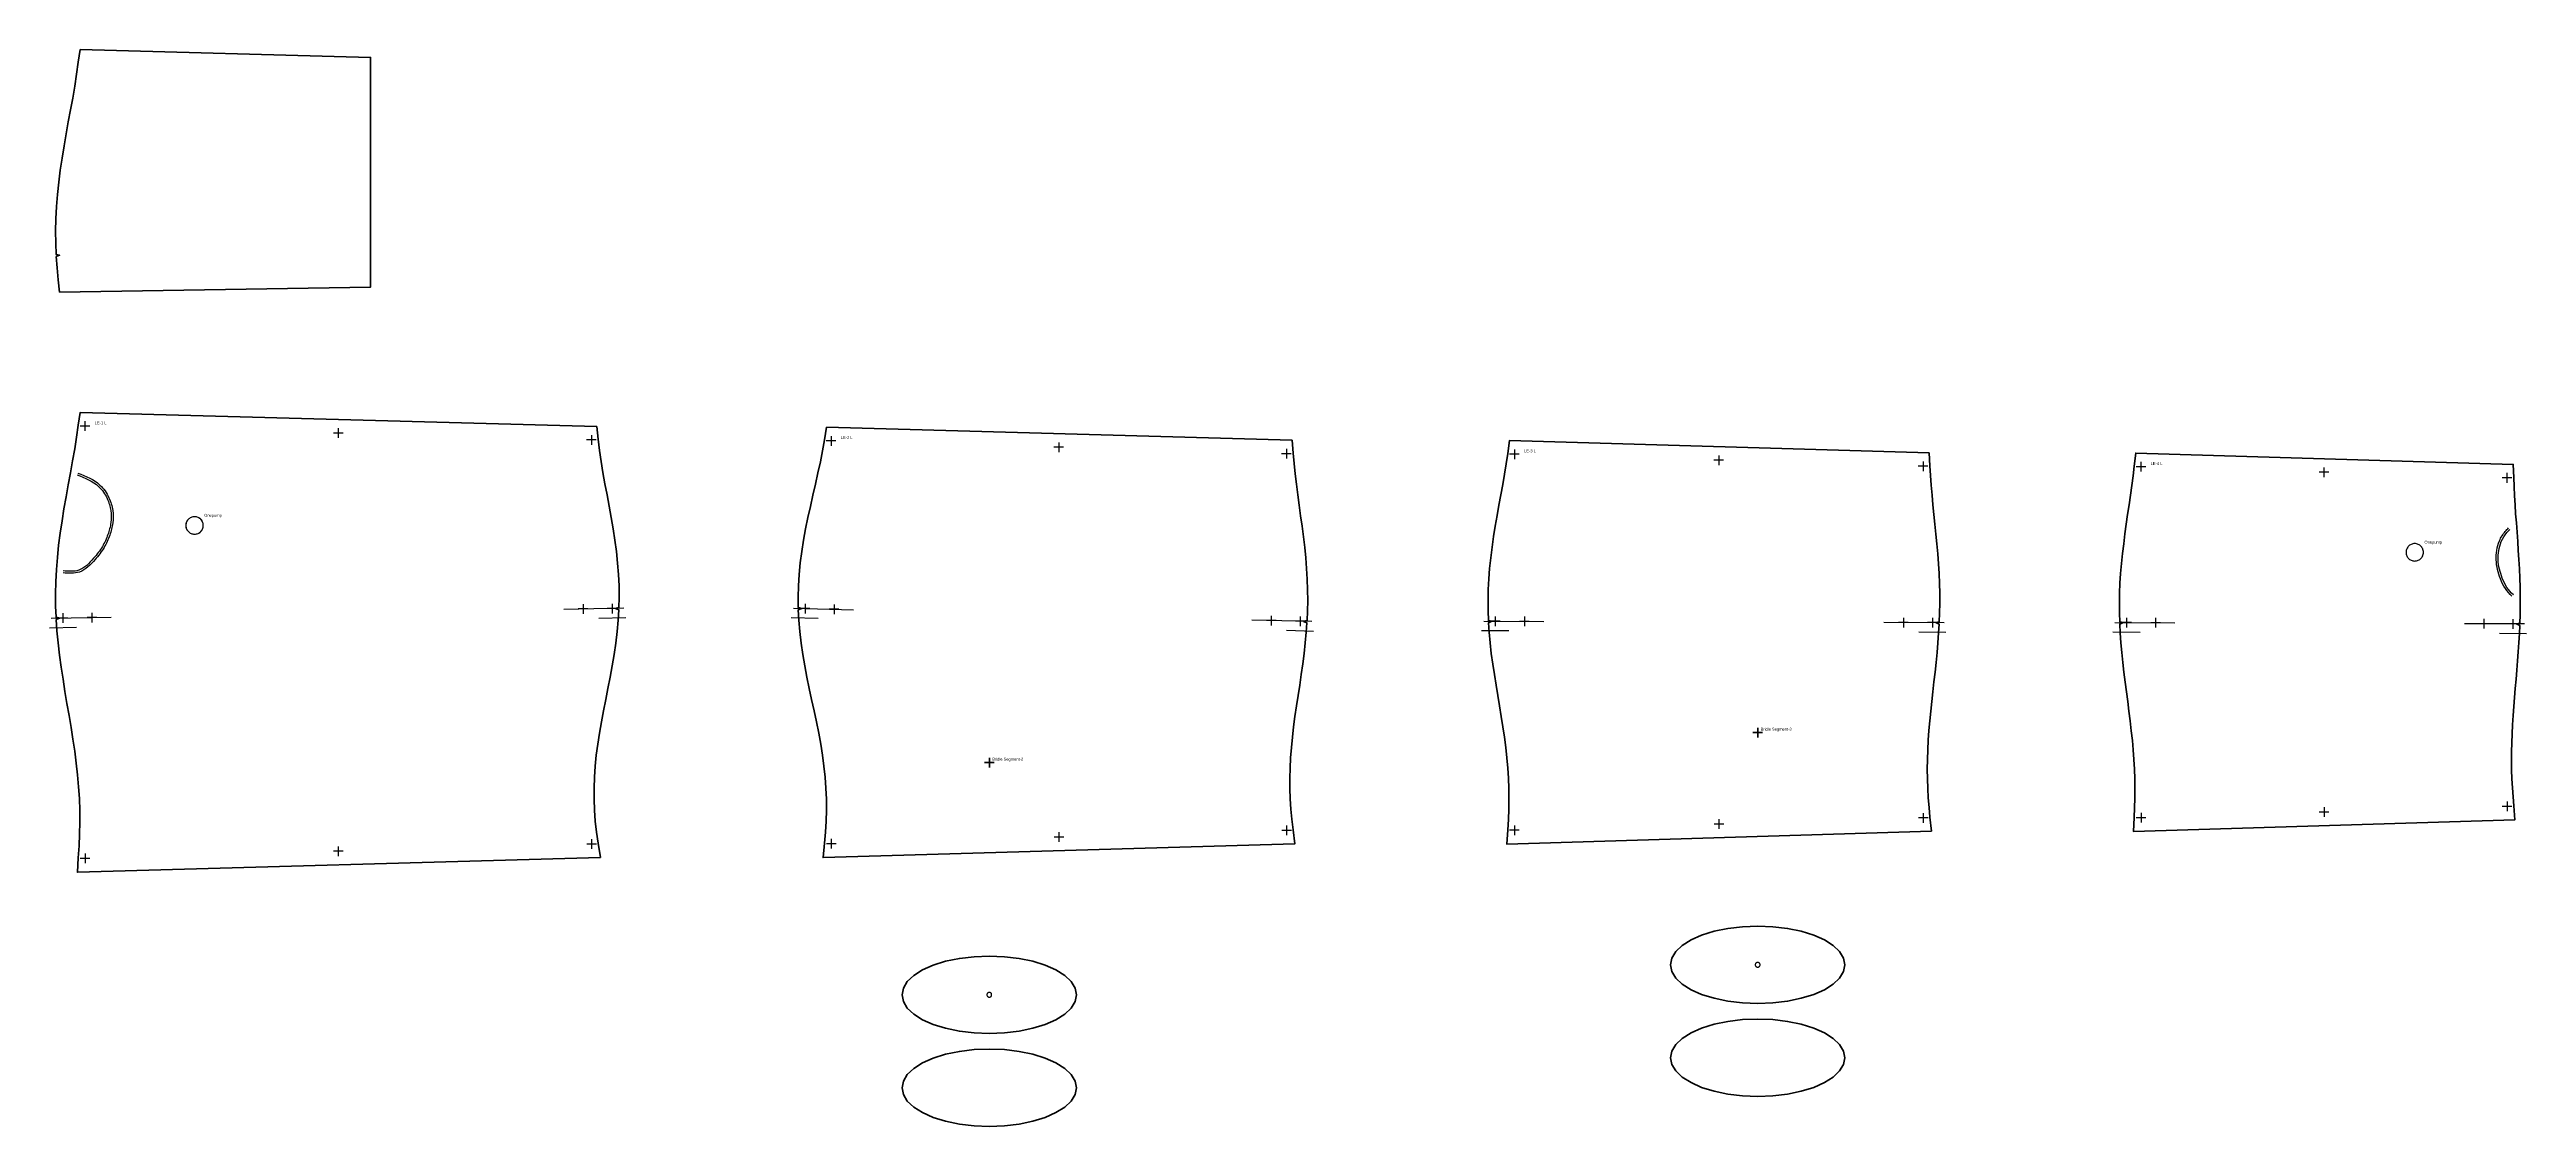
# Model space of a CAD drawing. Header units: millimetres. Extents: x -6563 to 7569, y -5370 to 3454.
# Drawn here: x 184 to 2742, y -500 to 612 of the extents above; entities that cross this region are included whole.
import ezdxf

# ---------------------------------------------------------------- set-up
doc = ezdxf.new("R2010")
doc.units = ezdxf.units.MM
doc.layers.add('CUT', color=6, linetype='Continuous', lineweight=50)
doc.layers.add('DRILL', color=2, linetype='Continuous', lineweight=35)
doc.layers.add('PEN', color=5, linetype='Continuous')
doc.layers.add('TEXT', color=3, linetype='Continuous')

# ---------------------------------------------------------------- blocks, each defined once
blk = doc.blocks.new('dacron UV-LE-1.left_(34)')
at = {"layer": 'CUT'}
blk.add_lwpolyline([(-6.9, 1), (-8.7, -11.3), (-10.6, -23.6), (-12.8, -35.9), (-15, -48.2), (-17.3, -60.6), (-19.5, -73), (-21.7, -85.5), (-23.7, -97.9), (-25.6, -110.5), (-27.2, -123), (-28.5, -135.6), (-29.5, -148.2), (-30.2, -160.8), (-30.4, -173.4), (-30.3, -186.1), (-29.9, -197.5), (-26.3, -198.4), (-29.7, -199.8), (-29, -211.3), (-27.8, -223.9), (-26.3, -236.5), (-24.6, -249), (-22.7, -261.5), (-20.7, -274), (-18.6, -286.4), (-16.5, -298.8), (-14.4, -311.2), (-12.4, -323.5), (-10.6, -335.8), (-9, -348.1), (-7.7, -360.3), (-6.6, -372.5), (-5.8, -384.8), (-5.4, -397), (-5.3, -409.2), (-5.5, -421.5), (-6, -433.7), (-6.9, -446.1), (-7.8, -460.8), (532.2, -445.5), (530, -430.7), (528.3, -419.3), (527, -408), (526.2, -396.7), (525.7, -385.4), (525.7, -374), (526, -362.7), (526.8, -351.3), (528, -340), (529.5, -328.5), (531.3, -317.1), (533.3, -305.6), (535.5, -294), (537.8, -282.5), (540.1, -270.9), (542.4, -259.2), (544.5, -247.5), (546.5, -235.8), (548.2, -224.1), (549.6, -212.3), (550.7, -200.5), (551.3, -189.9), (547.9, -188.4), (551.4, -187.5), (551.6, -176.9), (551.5, -165.1), (551, -153.2), (550, -141.4), (548.8, -129.6), (547.2, -117.9), (545.4, -106.1), (543.4, -94.4), (541.2, -82.8), (539.1, -71.1), (536.9, -59.5), (534.9, -48), (533, -36.5), (531.3, -25), (529.9, -13.4), (528.4, -0.4), (-5.1, 14.1), (-6.9, 1)], dxfattribs=at)
at = {"layer": 'PEN'}
for p, q in [((5, 0), (-5, 0)), ((0, 5), (0, -5)), ((266.5, -7.1), (256.5, -7.1)), ((261.5, -2.1), (261.5, -12.1)), ((528, -14.3), (518, -14.3)), ((523, -9.3), (523, -19.3)), ((-34.8, -198.5), (27.2, -197.4)), ((-17.8, -198.3), (-27.8, -198.3)), ((-22.8, -193.3), (-22.8, -203.3)), ((12.2, -197.8), (2.2, -197.8)), ((7.2, -192.8), (7.2, -202.8)), ((556.4, -188.2), (494.4, -189.3)), ((519.4, -188.9), (509.4, -188.9)), ((514.4, -183.9), (514.4, -193.9)), ((558.5, -198.2), (530.5, -198.7)), ((549.4, -188.4), (539.4, -188.4)), ((544.4, -183.4), (544.4, -193.4)), ((-8.6, -208.1), (-36.6, -208.6)), ((261.6, -434.2), (261.6, -444.2)), ((528.1, -431.7), (518.1, -431.7)), ((523.1, -426.7), (523.1, -436.7)), ((5.1, -446.6), (-4.9, -446.6)), ((0.1, -441.6), (0.1, -451.6)), ((266.6, -439.2), (256.6, -439.2))]:
    blk.add_line(p, q, dxfattribs=at)
blk.add_lwpolyline([(113.1, -93.6), (112.2, -93.6), (111.3, -93.8), (110.3, -94), (109.5, -94.4), (108.6, -94.8), (107.8, -95.3), (107.1, -95.9), (106.4, -96.6), (105.8, -97.3), (105.3, -98.1), (104.9, -98.9), (104.6, -99.8), (104.3, -100.7), (104.2, -101.6), (104.1, -102.6), (104.2, -103.5), (104.3, -104.4), (104.6, -105.4), (104.9, -106.2), (105.3, -107.1), (105.8, -107.9), (106.4, -108.6), (107.1, -109.3), (107.8, -109.9), (108.6, -110.4), (109.5, -110.8), (110.3, -111.1), (111.3, -111.4), (112.2, -111.5), (113.1, -111.6), (114.1, -111.5), (115, -111.4), (115.9, -111.1), (116.8, -110.8), (117.6, -110.4), (118.4, -109.9), (119.2, -109.3), (119.8, -108.6), (120.4, -107.9), (120.9, -107.1), (121.4, -106.2), (121.7, -105.4), (121.9, -104.4), (122.1, -103.5), (122.1, -102.6), (122.1, -101.6), (121.9, -100.7), (121.7, -99.8), (121.4, -98.9), (120.9, -98.1), (120.4, -97.3), (119.8, -96.6), (119.2, -95.9), (118.4, -95.3), (117.6, -94.8), (116.8, -94.4), (115.9, -94), (115, -93.8), (114.1, -93.6)], close=True, dxfattribs=at)
for points in [[(-8.2, -50.2), (14.1, -62.4), (22.9, -74.9), (26.6, -87.3), (26.7, -99.7), (23.6, -112), (18, -124.3), (8.9, -136.5), (-6.5, -148.8), (-22.6, -149.6)], [(-7.3, -48.5), (15.5, -60.8), (24.7, -74), (28.6, -87), (28.7, -99.9), (25.5, -112.7), (19.7, -125.3), (10.4, -137.9), (-5.7, -150.7), (-22.5, -151.6)]]:
    blk.add_spline(points, degree=3, dxfattribs=at)
at = {"layer": 'TEXT'}
for s, p in [('LE-1 L', (10, 2)), ('Onepump', (123.1, -93.6))]:
    blk.add_text(s, height=3, dxfattribs=at).set_placement(p)
blk = doc.blocks.new('dacron UV-LE-1.center_patch.left_(35)')
at = {"layer": 'CUT'}
blk.add_lwpolyline([(0, 0), (-1.9, -13.2), (-3.6, -25.5), (-5.6, -37.8), (-7.7, -50.1), (-9.9, -62.4), (-12.2, -74.8), (-14.5, -87.2), (-16.6, -99.6), (-18.7, -112.1), (-20.5, -124.6), (-22.1, -137.2), (-23.5, -149.7), (-24.5, -162.3), (-25.1, -175), (-25.4, -187.6), (-25.2, -200.2), (-24.8, -211.7), (-21.3, -212.5), (-24.7, -214), (-23.9, -225.4), (-22.7, -238), (-21.3, -250.6), (300, -245.4), (300, -8.2), (0, 0)], dxfattribs=at)
at = {"layer": 'PEN'}
blk.add_lwpolyline([(118.2, -482.7), (117.2, -482.8), (116.3, -482.9), (115.4, -483.2), (114.5, -483.5), (113.7, -483.9), (112.9, -484.4), (112.2, -485), (111.5, -485.7), (110.9, -486.4), (110.4, -487.2), (110, -488.1), (109.6, -488.9), (109.4, -489.8), (109.2, -490.8), (109.2, -491.7), (109.2, -492.7), (109.4, -493.6), (109.6, -494.5), (110, -495.4), (110.4, -496.2), (110.9, -497), (111.5, -497.7), (112.2, -498.4), (112.9, -499), (113.7, -499.5), (114.5, -499.9), (115.4, -500.3), (116.3, -500.5), (117.2, -500.7), (118.2, -500.7), (119.1, -500.7), (120.1, -500.5), (121, -500.3), (121.8, -499.9), (122.7, -499.5), (123.5, -499), (124.2, -498.4), (124.9, -497.7), (125.5, -497), (126, -496.2), (126.4, -495.4), (126.7, -494.5), (127, -493.6), (127.1, -492.7), (127.2, -491.7), (127.1, -490.8), (127, -489.8), (126.7, -488.9), (126.4, -488.1), (126, -487.2), (125.5, -486.4), (124.9, -485.7), (124.2, -485), (123.5, -484.4), (122.7, -483.9), (121.8, -483.5), (121, -483.2), (120.1, -482.9), (119.1, -482.8)], dxfattribs=at)
blk = doc.blocks.new('dacron UV-LE-2.left_(37)')
at = {"layer": 'CUT'}
blk.add_lwpolyline([(-6.9, 1.2), (-8.9, -10.3), (-11.1, -21.7), (-13.6, -33.1), (-16.1, -44.6), (-18.8, -56.1), (-21.4, -67.7), (-23.9, -79.3), (-26.3, -90.9), (-28.5, -102.6), (-30.4, -114.4), (-31.9, -126.1), (-33, -138), (-33.8, -149.8), (-34.1, -161.6), (-33.9, -172.3), (-30.4, -173.2), (-33.9, -174.6), (-33.3, -185.3), (-32.3, -197.1), (-30.9, -208.9), (-29.2, -220.7), (-27.2, -232.4), (-24.9, -244.1), (-22.5, -255.7), (-20.1, -267.3), (-17.6, -278.9), (-15.1, -290.4), (-12.8, -301.9), (-10.7, -313.3), (-8.9, -324.7), (-7.4, -336.1), (-6.2, -347.4), (-5.3, -358.7), (-4.9, -370.1), (-4.8, -381.4), (-5.1, -392.8), (-5.8, -404.2), (-6.9, -415.7), (-8.2, -430.6), (479, -416.3), (477.2, -401.7), (475.9, -391), (474.9, -380.4), (474.2, -369.8), (473.8, -359.2), (473.8, -348.6), (474, -338), (474.5, -327.4), (475.3, -316.7), (476.3, -306.1), (477.6, -295.4), (479, -284.6), (480.6, -273.9), (482.2, -263.1), (483.9, -252.3), (485.5, -241.4), (487, -230.5), (488.4, -219.6), (489.7, -208.7), (490.7, -197.8), (491.4, -188), (488, -186.5), (491.5, -185.6), (491.9, -175.8), (492.2, -164.8), (492.1, -153.9), (491.7, -142.9), (491.1, -131.9), (490.2, -120.9), (489.1, -110), (487.8, -99.1), (486.4, -88.2), (484.9, -77.3), (483.4, -66.5), (481.9, -55.6), (480.5, -44.9), (479.2, -34.1), (478.1, -23.4), (477.2, -12.7), (476, 0.6), (-4.6, 14.1), (-6.9, 1.2)], dxfattribs=at)
at = {"layer": 'DRILL'}
for p, q in [((168.4, -332.3), (158.4, -332.3)), ((163.4, -327.3), (163.4, -337.3))]:
    blk.add_line(p, q, dxfattribs=at)
at = {"layer": 'PEN'}
for p, q in [((5, 0), (-5, 0)), ((0, 5), (0, -5)), ((240.1, -6.6), (230.1, -6.6)), ((235.1, -1.6), (235.1, -11.6)), ((475.2, -13.3), (465.2, -13.3)), ((470.2, -8.3), (470.2, -18.3)), ((-38.9, -172.9), (23.1, -174.5)), ((-21.9, -173.2), (-31.9, -173.2)), ((-26.9, -168.2), (-26.9, -178.2)), ((8.1, -174), (-1.9, -174)), ((3.1, -169), (3.1, -179)), ((-13.2, -183.6), (-41.2, -182.9)), ((496.5, -186.7), (434.5, -185.1)), ((459.5, -185.6), (449.5, -185.6)), ((454.5, -180.6), (454.5, -190.6)), ((498.2, -196.8), (470.2, -196)), ((489.5, -186.4), (479.5, -186.4)), ((484.5, -181.4), (484.5, -191.4)), ((168.4, -332.3), (158.4, -332.3)), ((163.4, -327.3), (163.4, -337.3)), ((235.2, -404.4), (235.2, -414.4)), ((475.3, -402.5), (465.3, -402.5)), ((470.3, -397.5), (470.3, -407.5)), ((5.1, -416.3), (-4.9, -416.3)), ((0.1, -411.3), (0.1, -421.3)), ((240.2, -409.4), (230.2, -409.4))]:
    blk.add_line(p, q, dxfattribs=at)
at = {"layer": 'TEXT'}
blk.add_text('LE-2 L', height=3, dxfattribs=at).set_placement((10, 2))
at = {"layer": 'text'}
blk.add_text('Bridle Segment-2', height=3, dxfattribs=at).set_placement((166.4, -330.3))
blk = doc.blocks.new('dacron UV-LE-2.bap_reinf.left_(39)')
at = {"layer": 'CUT'}
for points in [[(0, 0), (-15.6, -0.6), (-30.8, -2.4), (-45, -5.4), (-57.9, -9.4), (-68.9, -14.3), (-77.9, -20), (-84.6, -26.3), (-88.6, -33.1), (-90, -40), (-88.6, -46.9), (-84.6, -53.7), (-77.9, -60), (-68.9, -65.7), (-57.9, -70.6), (-45, -74.6), (-30.8, -77.6), (-15.6, -79.4), (0, -80), (15.6, -79.4), (30.8, -77.6), (45, -74.6), (57.9, -70.6), (68.9, -65.7), (77.9, -60), (84.6, -53.7), (88.6, -46.9), (90, -40), (88.6, -33.1), (84.6, -26.3), (77.9, -20), (68.9, -14.3), (57.9, -9.4), (45, -5.4), (30.8, -2.4), (15.6, -0.6)], [(0, -96), (-15.6, -96.6), (-30.8, -98.4), (-45, -101.4), (-57.9, -105.4), (-68.9, -110.3), (-77.9, -116), (-84.6, -122.3), (-88.6, -129.1), (-90, -136), (-88.6, -142.9), (-84.6, -149.7), (-77.9, -156), (-68.9, -161.7), (-57.9, -166.6), (-45, -170.6), (-30.8, -173.6), (-15.6, -175.4), (0, -176), (15.6, -175.4), (30.8, -173.6), (45, -170.6), (57.9, -166.6), (68.9, -161.7), (77.9, -156), (84.6, -149.7), (88.6, -142.9), (90, -136), (88.6, -129.1), (84.6, -122.3), (77.9, -116), (68.9, -110.3), (57.9, -105.4), (45, -101.4), (30.8, -98.4), (15.6, -96.6)]]:
    blk.add_lwpolyline(points, close=True, dxfattribs=at)
at = {"layer": 'PEN'}
blk.add_lwpolyline([(0, -37.5), (-0.4, -37.5), (-0.9, -37.7), (-1.2, -37.8), (-1.6, -38.1), (-1.9, -38.4), (-2.2, -38.7), (-2.3, -39.1), (-2.5, -39.6), (-2.5, -40), (-2.5, -40.4), (-2.3, -40.9), (-2.2, -41.2), (-1.9, -41.6), (-1.6, -41.9), (-1.2, -42.2), (-0.9, -42.3), (-0.4, -42.5), (0, -42.5), (0.4, -42.5), (0.9, -42.3), (1.3, -42.2), (1.6, -41.9), (1.9, -41.6), (2.2, -41.2), (2.3, -40.9), (2.5, -40.4), (2.5, -40), (2.5, -39.6), (2.3, -39.1), (2.2, -38.7), (1.9, -38.4), (1.6, -38.1), (1.3, -37.8), (0.9, -37.7), (0.4, -37.5)], close=True, dxfattribs=at)
blk = doc.blocks.new('dacron UV-LE-3.left_(40)')
at = {"layer": 'CUT'}
blk.add_lwpolyline([(-6.9, 1), (-8.5, -9.7), (-10.1, -20.4), (-12, -31.1), (-13.9, -41.8), (-15.9, -52.5), (-17.8, -63.3), (-19.7, -74.2), (-21.5, -85), (-23.1, -95.9), (-24.4, -106.9), (-25.6, -117.8), (-26.4, -128.8), (-27, -139.8), (-27.2, -150.8), (-27.1, -161.8), (-26.8, -171.7), (-23.2, -172.5), (-26.6, -174), (-26, -183.8), (-25, -194.8), (-23.8, -205.7), (-22.3, -216.7), (-20.7, -227.5), (-18.9, -238.4), (-17.1, -249.2), (-15.3, -260), (-13.5, -270.7), (-11.8, -281.5), (-10.3, -292.1), (-8.9, -302.8), (-7.7, -313.4), (-6.8, -324.1), (-6.1, -334.7), (-5.7, -345.3), (-5.6, -355.9), (-5.8, -366.5), (-6.2, -377.2), (-6.9, -387.9), (-7.8, -402.6), (430.6, -389.3), (429.2, -374.9), (428.2, -364.9), (427.4, -355), (426.8, -345.1), (426.5, -335.2), (426.3, -325.2), (426.5, -315.3), (426.8, -305.4), (427.3, -295.4), (428, -285.4), (428.9, -275.4), (429.9, -265.4), (431, -255.3), (432.1, -245.4), (433.3, -235.2), (434.4, -225.1), (435.5, -215), (436.5, -204.8), (437.4, -194.6), (438.1, -184.4), (438.6, -175.4), (435.2, -173.9), (438.7, -173.1), (439.1, -164), (439.2, -153.8), (439.2, -143.6), (438.9, -133.4), (438.5, -123.2), (437.9, -113), (437.2, -102.8), (436.3, -92.6), (435.3, -82.4), (434.3, -72.3), (433.3, -62.2), (432.3, -52.2), (431.3, -42.1), (430.4, -32), (429.7, -22), (429.1, -12), (428.3, 1.4), (-5.1, 14.2), (-6.9, 1)], dxfattribs=at)
at = {"layer": 'DRILL'}
for p, q in [((256.3, -287.4), (246.3, -287.4)), ((251.3, -282.4), (251.3, -292.4))]:
    blk.add_line(p, q, dxfattribs=at)
at = {"layer": 'PEN'}
for p, q in [((5, 0), (-5, 0)), ((0, 5), (0, -5)), ((216.1, -6.2), (206.1, -6.2)), ((211.1, -1.2), (211.1, -11.2)), ((427.1, -12.4), (417.1, -12.4)), ((422.1, -7.4), (422.1, -17.4)), ((-31.7, -172.4), (30.3, -172.6)), ((-14.7, -172.5), (-24.7, -172.5)), ((-19.7, -167.5), (-19.7, -177.5)), ((15.3, -172.6), (5.3, -172.6)), ((10.3, -167.6), (10.3, -177.6)), ((443.7, -174), (381.7, -173.8)), ((406.7, -173.8), (396.7, -173.8)), ((401.7, -168.8), (401.7, -178.8)), ((436.7, -173.9), (426.7, -173.9)), ((431.7, -168.9), (431.7, -178.9)), ((-5.8, -182.5), (-33.8, -182.4)), ((445.7, -184), (417.7, -183.9)), ((256.3, -287.4), (246.3, -287.4)), ((251.3, -282.4), (251.3, -292.4)), ((0.1, -383.4), (0.1, -393.4)), ((216.2, -382), (206.2, -382)), ((211.2, -377), (211.2, -387)), ((427.2, -375.6), (417.2, -375.6)), ((422.2, -370.6), (422.2, -380.6)), ((5.1, -388.4), (-4.9, -388.4))]:
    blk.add_line(p, q, dxfattribs=at)
at = {"layer": 'TEXT'}
blk.add_text('LE-3 L', height=3, dxfattribs=at).set_placement((10, 2))
at = {"layer": 'text'}
blk.add_text('Bridle Segment-3', height=3, dxfattribs=at).set_placement((254.3, -285.4))
blk = doc.blocks.new('dacron UV-LE-3.bap_reinf.left_(42)')
at = {"layer": 'CUT'}
for points in [[(0, 0), (-15.6, -0.6), (-30.8, -2.4), (-45, -5.4), (-57.9, -9.4), (-68.9, -14.3), (-77.9, -20), (-84.6, -26.3), (-88.6, -33.1), (-90, -40), (-88.6, -46.9), (-84.6, -53.7), (-77.9, -60), (-68.9, -65.7), (-57.9, -70.6), (-45, -74.6), (-30.8, -77.6), (-15.6, -79.4), (0, -80), (15.6, -79.4), (30.8, -77.6), (45, -74.6), (57.9, -70.6), (68.9, -65.7), (77.9, -60), (84.6, -53.7), (88.6, -46.9), (90, -40), (88.6, -33.1), (84.6, -26.3), (77.9, -20), (68.9, -14.3), (57.9, -9.4), (45, -5.4), (30.8, -2.4), (15.6, -0.6)], [(0, -96), (-15.6, -96.6), (-30.8, -98.4), (-45, -101.4), (-57.9, -105.4), (-68.9, -110.3), (-77.9, -116), (-84.6, -122.3), (-88.6, -129.1), (-90, -136), (-88.6, -142.9), (-84.6, -149.7), (-77.9, -156), (-68.9, -161.7), (-57.9, -166.6), (-45, -170.6), (-30.8, -173.6), (-15.6, -175.4), (0, -176), (15.6, -175.4), (30.8, -173.6), (45, -170.6), (57.9, -166.6), (68.9, -161.7), (77.9, -156), (84.6, -149.7), (88.6, -142.9), (90, -136), (88.6, -129.1), (84.6, -122.3), (77.9, -116), (68.9, -110.3), (57.9, -105.4), (45, -101.4), (30.8, -98.4), (15.6, -96.6)]]:
    blk.add_lwpolyline(points, close=True, dxfattribs=at)
at = {"layer": 'PEN'}
blk.add_lwpolyline([(0, -37.5), (-0.4, -37.5), (-0.9, -37.7), (-1.2, -37.8), (-1.6, -38.1), (-1.9, -38.4), (-2.2, -38.7), (-2.3, -39.1), (-2.5, -39.6), (-2.5, -40), (-2.5, -40.4), (-2.3, -40.9), (-2.2, -41.2), (-1.9, -41.6), (-1.6, -41.9), (-1.2, -42.2), (-0.9, -42.3), (-0.4, -42.5), (0, -42.5), (0.4, -42.5), (0.9, -42.3), (1.2, -42.2), (1.6, -41.9), (1.9, -41.6), (2.2, -41.2), (2.3, -40.9), (2.5, -40.4), (2.5, -40), (2.5, -39.6), (2.3, -39.1), (2.2, -38.7), (1.9, -38.4), (1.6, -38.1), (1.2, -37.8), (0.9, -37.7), (0.4, -37.5)], close=True, dxfattribs=at)
blk = doc.blocks.new('dacron UV-LE-4.left_(43)')
at = {"layer": 'CUT'}
blk.add_lwpolyline([(-7, 0.8), (-8.1, -9.2), (-9.4, -19.2), (-10.8, -29.2), (-12.2, -39.2), (-13.7, -49.2), (-15.1, -59.3), (-16.5, -69.4), (-17.8, -79.6), (-19, -89.7), (-20.1, -99.9), (-20.9, -110.1), (-21.6, -120.3), (-22, -130.6), (-22.2, -140.8), (-22.1, -151.1), (-21.9, -160.1), (-18.3, -161), (-21.8, -162.5), (-21.3, -171.5), (-20.6, -181.7), (-19.7, -191.9), (-18.7, -202.1), (-17.5, -212.2), (-16.2, -222.4), (-14.9, -232.4), (-13.6, -242.5), (-12.3, -252.6), (-11, -262.6), (-9.9, -272.6), (-8.8, -282.6), (-7.9, -292.5), (-7.2, -302.5), (-6.7, -312.4), (-6.4, -322.4), (-6.2, -332.3), (-6.3, -342.3), (-6.5, -352.2), (-6.9, -362.3), (-7.5, -376.8), (386.3, -364.6), (385, -350.3), (384.3, -340.9), (383.6, -331.6), (383.1, -322.3), (382.8, -313), (382.7, -303.7), (382.7, -294.4), (382.9, -285.1), (383.3, -275.8), (383.7, -266.4), (384.3, -257.1), (385, -247.7), (385.8, -238.3), (386.5, -229), (387.4, -219.5), (388.2, -210.1), (388.9, -200.6), (389.7, -191.1), (390.3, -181.6), (390.8, -172.1), (391.2, -163.8), (387.7, -162.4), (391.2, -161.4), (391.5, -153.1), (391.6, -143.5), (391.6, -134), (391.5, -124.5), (391.2, -115), (390.8, -105.5), (390.3, -95.9), (389.7, -86.5), (389.1, -77), (388.4, -67.4), (387.7, -58), (387, -48.7), (386.4, -39.3), (385.8, -29.9), (385.3, -20.5), (385, -11.1), (384.5, 2.4), (-5.4, 14.2), (-7, 0.8)], dxfattribs=at)
at = {"layer": 'PEN'}
for p, q in [((5, 0), (-5, 0)), ((0, 5), (0, -5)), ((194, -5.7), (184, -5.7)), ((189, -0.7), (189, -10.7)), ((383, -11.4), (373, -11.4)), ((378, -6.4), (378, -16.4)), ((-0.9, -171.1), (-28.9, -171)), ((-26.8, -161), (35.2, -161.2)), ((-9.8, -161), (-19.8, -161)), ((-14.8, -156), (-14.8, -166)), ((20.2, -161.1), (10.2, -161.1)), ((15.2, -156.1), (15.2, -166.1)), ((396.2, -162.4), (334.2, -162.2)), ((359.2, -162.2), (349.2, -162.2)), ((354.2, -157.2), (354.2, -167.2)), ((398.2, -172.4), (370.2, -172.3)), ((389.2, -162.3), (379.2, -162.3)), ((384.2, -157.3), (384.2, -167.3)), ((0.1, -357.5), (0.1, -367.5)), ((194.1, -356.7), (184.1, -356.7)), ((189.1, -351.7), (189.1, -361.7)), ((383.1, -350.8), (373.1, -350.8)), ((378.1, -345.8), (378.1, -355.8)), ((5.1, -362.5), (-4.9, -362.5))]:
    blk.add_line(p, q, dxfattribs=at)
blk.add_lwpolyline([(282.8, -79.4), (281.8, -79.4), (280.9, -79.6), (280, -79.8), (279.1, -80.2), (278.3, -80.6), (277.5, -81.1), (276.7, -81.7), (276.1, -82.4), (275.5, -83.1), (275, -83.9), (274.5, -84.7), (274.2, -85.6), (274, -86.5), (273.8, -87.4), (273.8, -88.4), (273.8, -89.3), (274, -90.3), (274.2, -91.2), (274.5, -92), (275, -92.9), (275.5, -93.7), (276.1, -94.4), (276.7, -95.1), (277.5, -95.7), (278.3, -96.2), (279.1, -96.6), (280, -96.9), (280.9, -97.2), (281.8, -97.3), (282.8, -97.4), (283.7, -97.3), (284.6, -97.2), (285.5, -96.9), (286.4, -96.6), (287.3, -96.2), (288, -95.7), (288.8, -95.1), (289.4, -94.4), (290, -93.7), (290.6, -92.9), (291, -92), (291.3, -91.2), (291.6, -90.3), (291.7, -89.3), (291.8, -88.4), (291.7, -87.4), (291.6, -86.5), (291.3, -85.6), (291, -84.7), (290.6, -83.9), (290, -83.1), (289.4, -82.4), (288.8, -81.7), (288, -81.1), (287.3, -80.6), (286.4, -80.2), (285.5, -79.8), (284.6, -79.6), (283.7, -79.4)], close=True, dxfattribs=at)
for points in [[(383, -133.7), (376.4, -125.7), (371.3, -115.8), (368.3, -106), (366.9, -96.2), (367.5, -86.4), (370.3, -76.5), (376.3, -66.7), (379.7, -63.2)], [(384.6, -132.4), (378, -124.6), (373.2, -115.1), (370.3, -105.6), (368.9, -96.1), (369.5, -86.7), (372.1, -77.3), (377.9, -68), (381.1, -64.6)]]:
    blk.add_spline(points, degree=3, dxfattribs=at)
at = {"layer": 'TEXT'}
for s, p in [('LE-4 L', (10, 2)), ('Onepump', (292.8, -79.4))]:
    blk.add_text(s, height=3, dxfattribs=at).set_placement(p)

msp = doc.modelspace()

# ---------------------------------------------------------------- block references
for name, p in [('dacron UV-LE-1.center_patch.left_(35)', (215.8, 612.3)), ('dacron UV-LE-1.left_(34)', (220.8, 223.2)), ('dacron UV-LE-2.left_(37)', (991.3, 208)), ('dacron UV-LE-3.left_(40)', (1696.9, 194.1)), ('dacron UV-LE-4.left_(43)', (2343.9, 181.2)), ('dacron UV-LE-3.bap_reinf.left_(42)', (1948.2, -293.3)), ('dacron UV-LE-2.bap_reinf.left_(39)', (1154.6, -324.3))]:
    msp.add_blockref(name, p)

doc.saveas('drawing.dxf')
